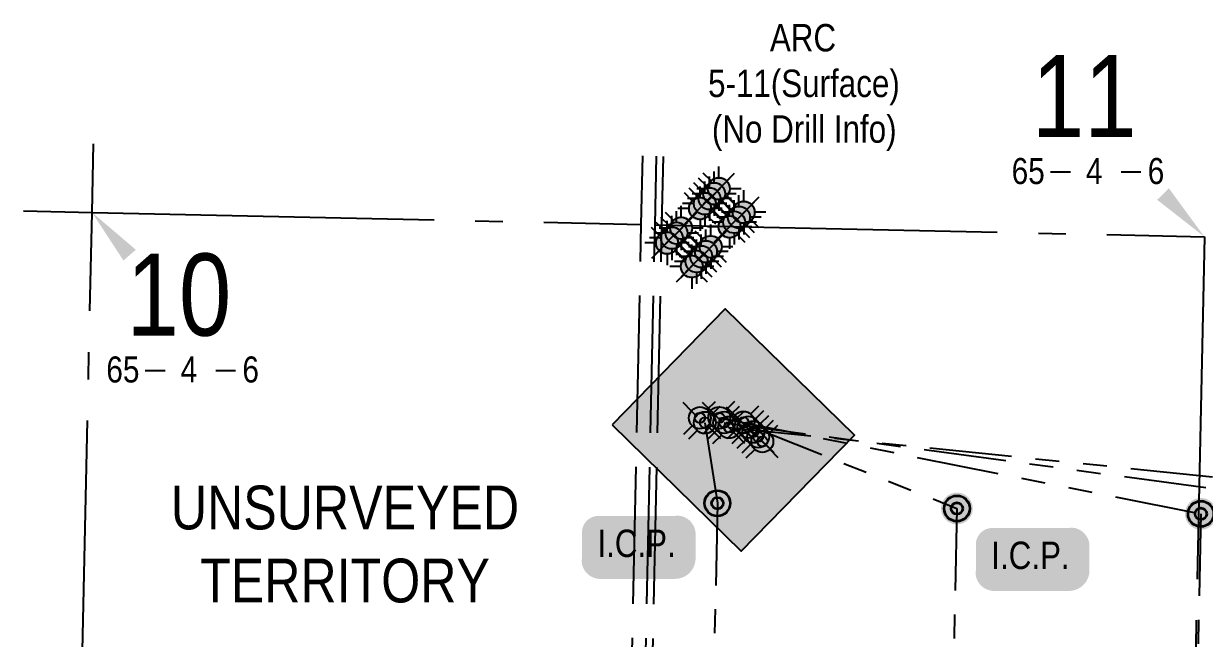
# Model space of a CAD drawing. Extents: x 393916 to 404684, y 6048329 to 6056646.
# Drawn here: x 400784.2 to 401215.4, y 6049669.6 to 6049894 of the extents above; entities that cross this region are included whole.
import ezdxf
from ezdxf.enums import TextEntityAlignment as Align

# ---------------------------------------------------------------- set-up
doc = ezdxf.new("R2010")
doc.units = 0
doc.header["$LTSCALE"] = 5
for name, pattern in [('foc-DOT', [1, 0.2, -0.8]), ('foc-DRILLPATH', [14.75, 6, -1.75, 1.75, -1.75, 1.75, -1.75]), ('foc-QUARTERLINE', [33, 25, -3, 2, -3]), ('foc-UNSURVEYED', [12.5, 10, -2.5])]:
    doc.linetypes.add(name, pattern=pattern)
for name, color, linetype in [('10', 1, 'Continuous'), ('9', 3, 'Continuous'), ('CG-NOTES', 7, 'Continuous'), ('DETAIL-HZ-Existing', 8, 'foc-DOT'), ('DRILL-T', 8, 'Continuous'), ('L-MON', 1, 'Continuous'), ('L-QSEC', 8, 'foc-QUARTERLINE'), ('L-SECLBL', 7, 'Continuous'), ('L-UNS-T', 3, 'Continuous'), ('L-USEC', 7, 'foc-UNSURVEYED'), ('P-PDRILLPATH', 12, 'foc-DRILLPATH'), ('P-PROPOSED', 10, 'Continuous'), ('P-PROPOSED-H', 21, 'Continuous')]:
    doc.layers.add(name, color=color, linetype=linetype)
doc.styles.add('80', font='ARIALN.TTF', dxfattribs={"height": 10})
doc.styles.add('80L', font='ARIALN.TTF', dxfattribs={"height": 10})
doc.styles.add('SIMPLEX', font='ARIALN.TTF')

# ---------------------------------------------------------------- blocks, each defined once
blk = doc.blocks.new('L-SECLBL')
at = {"layer": '9', "color": 7}
for p, q in [((-5.08, -27.83), (-12.29, -27.83)), ((20.7, -27.83), (13.5, -27.83))]:
    blk.add_line(p, q, dxfattribs=at)
at = {"layer": '10', "color": 2, "style": 'SIMPLEX'}
blk.add_attdef('SEC', text='', height=30, dxfattribs=at).set_placement((0, 0), align=Align.MIDDLE)
at = {"layer": '10', "color": 5, "style": '80L'}
blk.add_attdef('TWP', text='', height=9.5, dxfattribs=at).set_placement((-14.43, -27.37), align=Align.MIDDLE_RIGHT)
blk.add_attdef('RGE', text='', height=9.5, dxfattribs=at).set_placement((3.62, -27.37), align=Align.MIDDLE_CENTER)
blk.add_attdef('MER', text='', height=9.5, dxfattribs=at).set_placement((23.17, -27.37), align=Align.MIDDLE_LEFT)
blk = doc.blocks.new('GAS')
h = blk.add_hatch(color=255)
h.dxf.hatch_style = 1
edge = h.paths.add_edge_path()
edge.add_arc((0, 0), 0.9, 0, 360)
for p, q in [((-0.571, 0.571), (-1.142, 1.142)), ((0, 0.808), (0, 1.616)), ((0.571, 0.571), (1.142, 1.142)), ((-0.808, 0), (-1.616, 0)), ((1.616, 0), (0.808, 0)), ((-0.571, -0.571), (-1.142, -1.142)), ((0, -0.808), (0, -1.616)), ((1.142, -1.142), (0.571, -0.571))]:
    blk.add_line(p, q)
blk.add_circle((0, 0), 0.8)
blk = doc.blocks.new('WC')
at = {"layer": 'L-MON'}
h = blk.add_hatch(color=255, dxfattribs=at)
h.dxf.hatch_style = 1
edge = h.paths.add_edge_path()
edge.add_arc((0, 0), 0.9, 0, 360)
at = {"layer": 'L-MON', "color": 240, "flags": 128}
for points in [[(-0.622, 0.503), (-1.232, 1.12)], [(0.52, 0.608), (1.126, 1.206)], [(-1.179, -1.185), (-0.559, -0.572)], [(1.159, -1.185), (0.557, -0.574)]]:
    blk.add_lwpolyline(points, dxfattribs=at)
at = {"layer": 'L-MON', "color": 240}
for radius in [0.8, 0.373]:
    blk.add_circle((0, 0), radius, dxfattribs=at)
blk = doc.blocks.new('*U476')
h = blk.add_hatch(color=254)
edge = h.paths.add_edge_path()
edge.add_line((-14, -11.5), (14, -11.5))
edge.add_arc((14, -5.5), 6, 270, 360)
edge.add_line((20, -5.5), (20, 4))
edge.add_arc((14, 4), 6, 0, 90)
edge.add_line((14, 10), (-14, 10))
edge.add_arc((-14, 4), 6, 90, 180)
edge.add_line((-20, 4), (-20, -5.5))
edge.add_arc((-14, -5.5), 6, 180, 270)
at = {"color": 1, "flags": 128}
blk.add_lwpolyline([(-14, -11.5, 3, 3, 0), (14, -11.5, 3, 3, 0.414214), (20, -5.5, 3, 3, 0), (20, 4, 3, 0, 0.414214), (14, 10, 0, 0, 0), (-14, 10, 0, 0, 0.414214), (-20, 4, 0, 0, 0), (-20, -5.5, 0, 3, 0.414214)], format="xyseb", close=True, dxfattribs=at)
blk.add_lwpolyline([(-18.59, -4.6, 0, 10, 0), (0, 0, 5, 5, 0)], format="xyseb", dxfattribs=at)
at = {"color": 1, "style": '80'}
blk.add_attdef('ENTER_TEXT_001', (-35.99, -5), '', height=10, dxfattribs=at)
blk = doc.blocks.new('plbh')
at = {"layer": 'L-MON'}
h = blk.add_hatch(color=255, dxfattribs=at)
h.dxf.hatch_style = 1
edge = h.paths.add_edge_path()
edge.add_arc((0, 0), 1.16, 0, 360)
h = blk.add_hatch(color=256, dxfattribs=at)
h.dxf.hatch_style = 1
h.paths.add_polyline_path([(-0.96, 0, 1), (0.96, 0, 1)])
h.paths.add_polyline_path([(0.91, 0, -1), (-0.91, 0, -1)], flags=16)
h.paths.add_polyline_path([(0.45, 0, -1), (-0.45, 0, -1)], flags=0)
h = blk.add_hatch(color=256, dxfattribs=at)
h.dxf.hatch_style = 1
h.paths.add_polyline_path([(-0.45, 0, 1), (0.45, 0, 1)])
h.paths.add_polyline_path([(0.4, 0, -1), (-0.4, 0, -1)], flags=16)
at = {"layer": 'L-MON', "color": 240}
for radius in [0.96, 0.91, 0.45, 0.4]:
    blk.add_circle((0, 0), radius, dxfattribs=at)

msp = doc.modelspace()

# ---------------------------------------------------------------- hatches: boundary and pattern name
at = {"layer": 'P-PROPOSED-H'}
h = msp.add_hatch(color=256, dxfattribs=at)
h.dxf.hatch_style = 1
h.paths.add_polyline_path([(400999.098, 6049747.485), (401046.299, 6049701.43), (401087.66, 6049743.82), (401040.459, 6049789.875)])

# ---------------------------------------------------------------- linework, layer by layer
at = {"layer": 'L-QSEC'}
for p, q in [((400809.205, 6049825.112), (400809.743, 6049850.085)), ((400784.233, 6049825.659), (400809.205, 6049825.112)), ((400804.875, 6049624.16), (400809.205, 6049825.112)), ((400809.205, 6049825.112), (401009.793, 6049820.714)), ((401014.817, 6049820.603), (401215.403, 6049816.207)), ((401215.403, 6049816.207), (401211.144, 6049615.251))]:
    msp.add_line(p, q, dxfattribs=at)
at = {"layer": 'L-SECLBL', "flags": 128}
for points in [[(401215.403, 6049816.207, 0, 5.997, 0), (401200.311, 6049831.789, 0, 0, 0)], [(400809.205, 6049825.112, 0, 5.997, 0), (400822.952, 6049809.499, 0, 0, 0)]]:
    msp.add_lwpolyline(points, format="xyseb", dxfattribs=at)
at = {"layer": 'L-USEC'}
for p, q in [((401009.793, 6049820.714), (401010.327, 6049845.711)), ((401014.818, 6049820.606), (401015.352, 6049845.606)), ((401017.329, 6049820.548), (401017.863, 6049845.554)), ((401005.499, 6049619.759), (401009.793, 6049820.714)), ((401010.523, 6049619.652), (401014.818, 6049820.606)), ((401013.034, 6049619.594), (401017.329, 6049820.548))]:
    msp.add_line(p, q, dxfattribs=at)
at = {"layer": 'P-PDRILLPATH'}
for p, q in [((401032.986, 6049748.328), (401037.588, 6049718.922)), ((401038.229, 6049750.077), (401214.112, 6049715.052)), ((401040.016, 6049748.314), (401301.554, 6049713.135)), ((401047.803, 6049747.793), (401125.03, 6049717.005)), ((401041.804, 6049746.575), (401388.996, 6049711.218)), ((401037.588, 6049718.922), (401018.713, 6048834.819)), ((401125.03, 6049717.005), (401106.155, 6048832.904)), ((401125.03, 6049717.005), (401106.155, 6048832.904)), ((401125.03, 6049717.005), (401106.155, 6048832.904)), ((401214.112, 6049715.052), (401195.548, 6048830.946))]:
    msp.add_line(p, q, dxfattribs=at)
at = {"layer": 'P-PROPOSED'}
msp.add_lwpolyline([(400999.098, 6049747.485), (401046.299, 6049701.43), (401087.66, 6049743.82), (401040.459, 6049789.875)], close=True, dxfattribs=at)

# ---------------------------------------------------------------- block references
at = {"layer": 'CG-NOTES', "color": 3}
ref = msp.add_blockref('*U476', (401008.109, 6049704.298), dxfattribs=dict(at, xscale=0.99957729, yscale=0.99957729, zscale=0.99957729))
ref.add_attrib('ENTER_TEXT_001', 'I.C.P.', (400993.736, 6049699.297), dxfattribs={"layer": '0', "color": 1, "height": 9.9958, "style": '80'})
ref = msp.add_blockref('*U476', (401151.951, 6049699.902), dxfattribs=dict(at, xscale=0.99957729, yscale=0.99957729, zscale=0.99957729))
ref.add_attrib('ENTER_TEXT_001', 'I.C.P.', (401137.578, 6049694.9), dxfattribs={"layer": '0', "color": 1, "height": 9.9958, "style": '80'})
at = {"layer": 'DRILL-T', "xscale": 4.99788644999997, "yscale": 4.99788644999997, "zscale": 4.99788644999997}
for p in [(401034.673, 6049830.133), (401036.407, 6049831.932), (401038.125, 6049833.759), (401031.237, 6049826.507), (401032.955, 6049828.306), (401043.724, 6049821.512), (401045.442, 6049823.311), (401047.176, 6049825.137), (401022.634, 6049817.54), (401024.336, 6049819.367), (401042.025, 6049819.823), (401019.183, 6049813.942), (401020.917, 6049815.769), (401031.685, 6049808.946), (401033.403, 6049810.773), (401035.137, 6049812.572), (401028.233, 6049805.32), (401029.984, 6049807.146)]:
    msp.add_blockref('GAS', p, dxfattribs=at)
at = {"layer": 'L-MON', "color": 3, "xscale": 4.99788644999997, "yscale": 4.99788644999997, "zscale": 4.99788644999997}
for p in [(401031.199, 6049750.067), (401038.271, 6049750.136), (401032.986, 6049748.328), (401040.057, 6049748.373), (401041.844, 6049746.635), (401047.105, 6049748.444), (401048.916, 6049746.705), (401050.703, 6049744.942), (401052.464, 6049743.204), (401054.001, 6049741.447)]:
    msp.add_blockref('WC', p, dxfattribs=at)
at = {"layer": 'L-MON', "xscale": 4.99788644999997, "yscale": 4.99788644999997, "zscale": 4.99788644999997}
for p in [(401037.588, 6049718.922), (401125.03, 6049717.005), (401214.112, 6049715.052)]:
    msp.add_blockref('plbh', p, dxfattribs=at)
at = {"layer": 'L-SECLBL', "xscale": 0.99957729, "yscale": 0.99957729, "zscale": 0.99957729}
for p, values in [((401171.547, 6049867.574), {'SEC': '11', 'TWP': '65', 'RGE': '4', 'MER': '6'}), ((400840.956, 6049795.11), {'SEC': '10', 'TWP': '65', 'RGE': '4', 'MER': '6'})]:
    msp.add_blockref('L-SECLBL', p, dxfattribs=at).add_auto_attribs(values)

# ---------------------------------------------------------------- texts
at = {"layer": 'DETAIL-HZ-Existing', "insert": (401033.867, 6049893.883), "char_height": 9.99577, "attachment_point": 1, "style": '80L'}
msp.add_mtext_dynamic_manual_height_columns('\\pi22.887;ARC \\P\\pi0.30775;5-11(Surface)\\P\\pi1.7089;(No Drill Info)', width=69.4677, gutter_width=50.021, heights=[0], dxfattribs=at)
at = {"layer": 'L-UNS-T', "color": 3, "insert": (400901.589, 6049703.919), "char_height": 15.99324, "attachment_point": 5, "style": '80L'}
msp.add_mtext_dynamic_manual_height_columns('UNSURVEYED TERRITORY', width=126.46721, gutter_width=47.52, heights=[0], dxfattribs=at)

doc.saveas('drawing.dxf')
